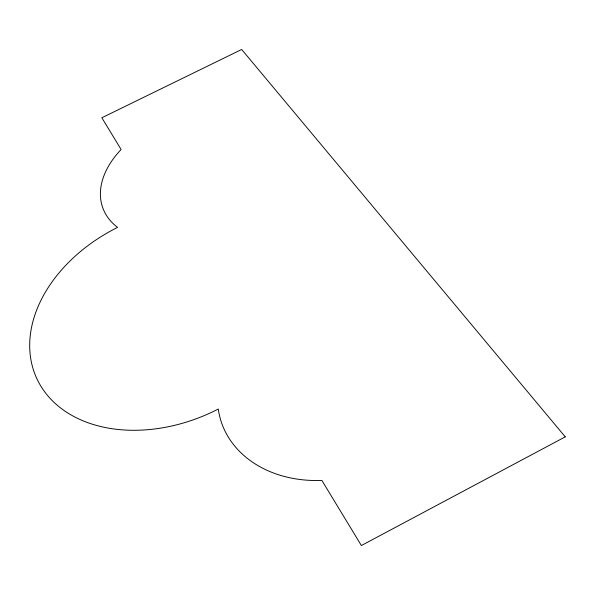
<?xml version="1.0" encoding="UTF-8"?>
<svg xmlns="http://www.w3.org/2000/svg" width="595" height="595" viewBox="0 0 595 595"><rect width="100%" height="100%" fill="white"/><g stroke="black" fill="none" stroke-linecap="round" stroke-linejoin="round"><path stroke-width="0.89" d="M565.25 436.849L361.373 545.533L321.858 480.403A113.719 90.797 -16 0 1 218.283 409.033A142.912 103.701 -24.5 0 1 39.285 383.433A142.912 103.701 -24.5 0 1 117.587 227.394A92.21 60.207 -20.9 0 1 121.12 149.516L101.857 117.765L241.674 49.467L565.25 436.849"/></g></svg>
